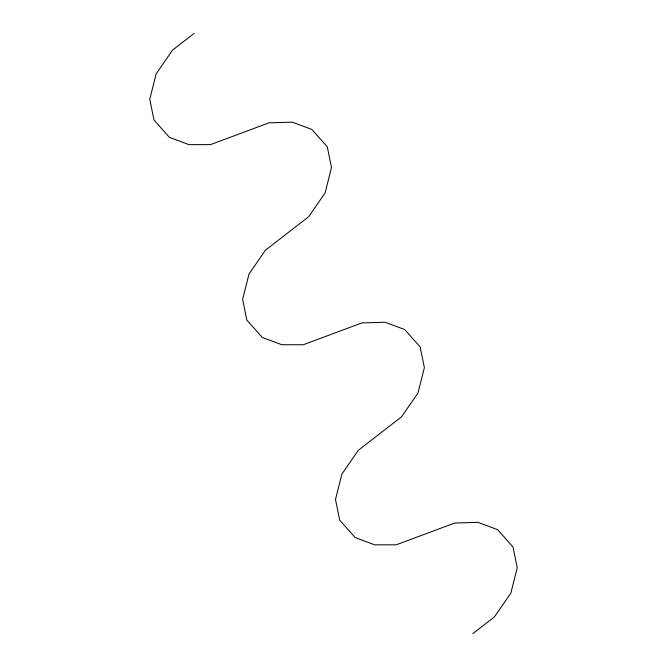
<?xml version="1.0" encoding="UTF-8"?>
<svg xmlns="http://www.w3.org/2000/svg" width="667" height="667" viewBox="0 0 667 667"><rect width="100%" height="100%" fill="white"/><g stroke="black" fill="none" stroke-linecap="round" stroke-linejoin="round"><path stroke-width="1" d="M194.197 33.35L172.586 50.075L156.145 73.895L149.75 99.275L153.985 119.993L169.418 137.36L188.978 144.639L210.472 144.631L269.034 122.82L292.288 122.161L311.848 129.44L327.28 146.807L331.507 167.525L325.121 192.905L308.679 216.725L265.458 250.175L249.016 273.995L242.621 299.375L246.857 320.093L262.289 337.46L281.849 344.739L303.343 344.731L361.906 322.92L385.151 322.261L404.711 329.54L420.143 346.907L424.379 367.625L417.984 393.005L401.542 416.825L358.321 450.275L341.879 474.095L335.493 499.475L339.72 520.193L355.152 537.56L374.712 544.839L396.206 544.831L454.769 523.02L478.022 522.361L497.582 529.64L513.015 547.007L517.25 567.725L510.855 593.105L494.414 616.925L472.803 633.65"/></g></svg>
